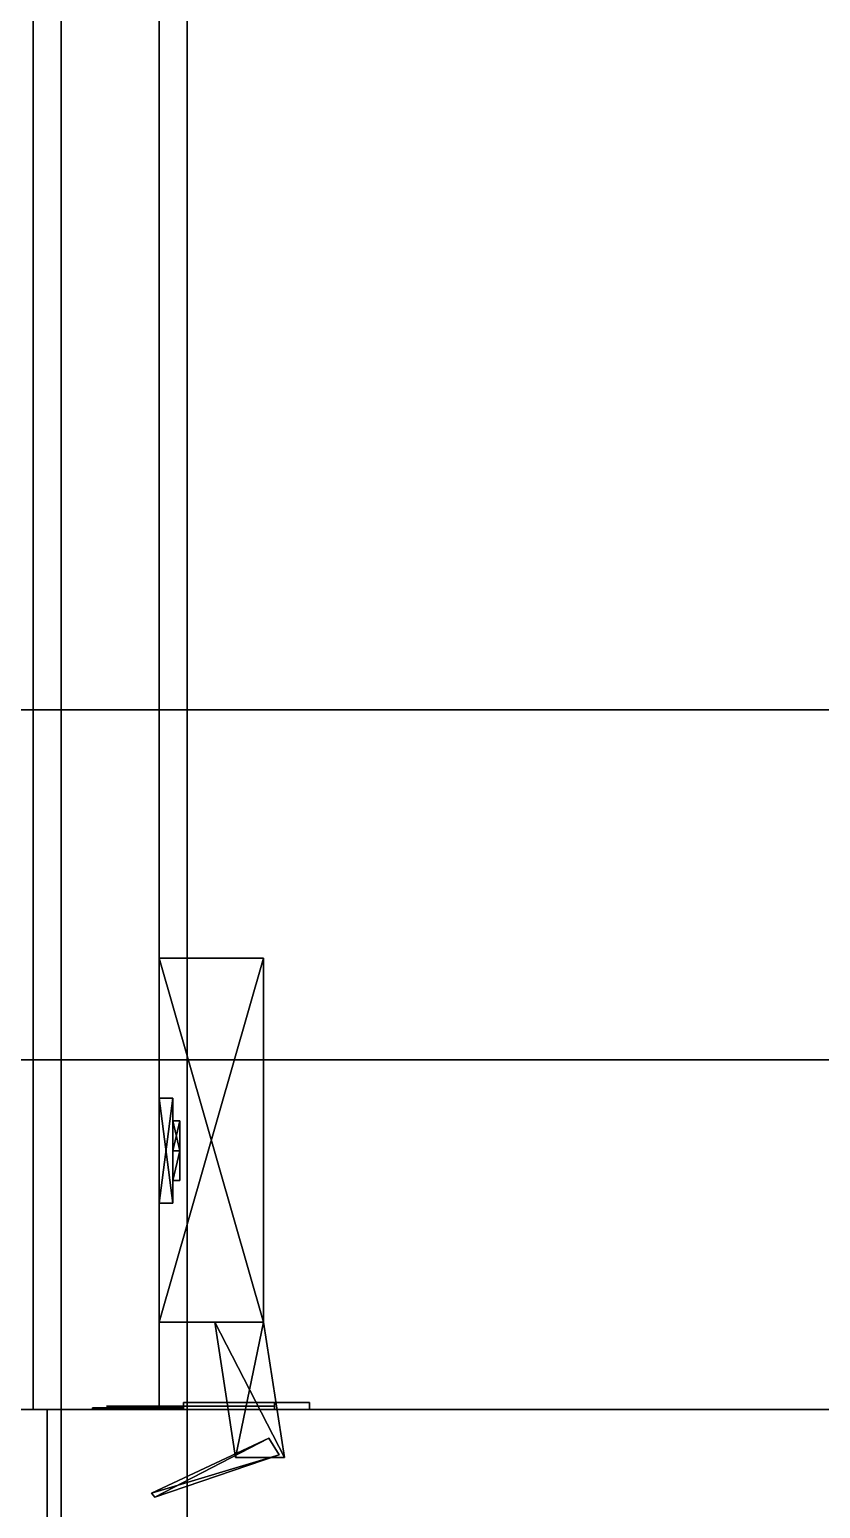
# Model space of a CAD drawing. Extents: x 0 to 5228, y -2725 to 0.
# Drawn here: x 3718 to 3831, y -514.1 to -302.8 of the extents above; entities that cross this region are included whole.
import ezdxf

# ---------------------------------------------------------------- set-up
doc = ezdxf.new("R2010")
doc.units = 0
for name, color, linetype in [('LAYER0', 7, 'CONTINUOUS'), ('LAYER1', 7, 'CONTINUOUS'), ('LAYER195', 45, 'CONTINUOUS'), ('LAYER205', 7, 'CONTINUOUS'), ('LAYER206', 7, 'CONTINUOUS'), ('LAYER208', 7, 'CONTINUOUS'), ('LAYER218', 28, 'CONTINUOUS'), ('LAYER219', 253, 'CONTINUOUS'), ('LAYER220', 28, 'CONTINUOUS'), ('LAYER221', 253, 'CONTINUOUS'), ('LAYER222', 45, 'CONTINUOUS'), ('LAYER307', 7, 'CONTINUOUS'), ('LAYER335', 7, 'CONTINUOUS'), ('LAYER336', 7, 'CONTINUOUS'), ('LAYER338', 7, 'CONTINUOUS'), ('LAYER639', 45, 'CONTINUOUS'), ('LAYER640', 7, 'CONTINUOUS'), ('LAYER723', 16, 'CONTINUOUS'), ('LAYER753', 251, 'CONTINUOUS')]:
    doc.layers.add(name, color=color, linetype=linetype)

msp = doc.modelspace()

# ---------------------------------------------------------------- linework, layer by layer
at = {"layer": 'LAYER0', "invisible_edges": 1}
for points in [[(5227.5, 0), (0, -2725.14), (0, 0), (5227.5, 0)], [(5227.5, -2725.14, 5), (0, 0, 5), (0, -2725.14, 5), (5227.5, -2725.14, 5)], [(0, 0, 5), (5227.5, -2725.14, 5), (5227.5, 0, 5), (0, 0, 5)], [(0, -2725.14), (5227.5, 0), (5227.5, -2725.14), (0, -2725.14)]]:
    msp.add_3dface(points, dxfattribs=at)
at = {"layer": 'LAYER195', "invisible_edges": 1}
for points in [[(2372.5, -150, 1575), (4391.5, -500, 1575), (4391.5, -150, 1575), (2372.5, -150, 1575)], [(4391.5, -500, 1575), (2372.5, -150, 1575), (2372.5, -500, 1575), (4391.5, -500, 1575)], [(2372.5, -500, 1557), (4391.5, -150, 1557), (4391.5, -500, 1557), (2372.5, -500, 1557)], [(4391.5, -150, 1557), (2372.5, -500, 1557), (2372.5, -150, 1557), (4391.5, -150, 1557)], [(2372.5, -500, 1557), (4391.5, -500, 1575), (2372.5, -500, 1575), (2372.5, -500, 1557)], [(4391.5, -500, 1575), (2372.5, -500, 1557), (4391.5, -500, 1557), (4391.5, -500, 1575)]]:
    msp.add_3dface(points, dxfattribs=at)
at = {"layer": 'LAYER205', "invisible_edges": 1}
for points in [[(3736.5, -150, 1956), (4372.5, -500, 1956), (4372.5, -150, 1956), (3736.5, -150, 1956)], [(4372.5, -500, 1956), (3736.5, -150, 1956), (3736.5, -500, 1956), (4372.5, -500, 1956)], [(3736.5, -150, 1956), (3736.5, -500, 1938), (3736.5, -500, 1956), (3736.5, -150, 1956)], [(3736.5, -500, 1938), (3736.5, -150, 1956), (3736.5, -150, 1938), (3736.5, -500, 1938)], [(3736.5, -500, 1938), (4372.5, -150, 1938), (4372.5, -500, 1938), (3736.5, -500, 1938)], [(4372.5, -150, 1938), (3736.5, -500, 1938), (3736.5, -150, 1938), (4372.5, -150, 1938)], [(3736.5, -500, 1938), (4372.5, -500, 1956), (3736.5, -500, 1956), (3736.5, -500, 1938)], [(4372.5, -500, 1956), (3736.5, -500, 1938), (4372.5, -500, 1938), (4372.5, -500, 1956)]]:
    msp.add_3dface(points, dxfattribs=at)
at = {"layer": 'LAYER206', "invisible_edges": 1}
for points in [[(4372.5, -150, 1576), (3736.5, -500, 1576), (3736.5, -150, 1576), (4372.5, -150, 1576)], [(3736.5, -500, 1576), (4372.5, -150, 1576), (4372.5, -500, 1576), (3736.5, -500, 1576)], [(3736.5, -150, 1594), (3736.5, -500, 1576), (3736.5, -500, 1594), (3736.5, -150, 1594)], [(3736.5, -500, 1576), (3736.5, -150, 1594), (3736.5, -150, 1576), (3736.5, -500, 1576)], [(4372.5, -500, 1594), (3736.5, -150, 1594), (3736.5, -500, 1594), (4372.5, -500, 1594)], [(3736.5, -150, 1594), (4372.5, -500, 1594), (4372.5, -150, 1594), (3736.5, -150, 1594)], [(4372.5, -500, 1594), (3736.5, -500, 1576), (4372.5, -500, 1576), (4372.5, -500, 1594)], [(3736.5, -500, 1576), (4372.5, -500, 1594), (3736.5, -500, 1594), (3736.5, -500, 1576)]]:
    msp.add_3dface(points, dxfattribs=at)
at = {"layer": 'LAYER208', "invisible_edges": 1}
for points in [[(3718.5, -150, 1575), (3736.5, -500, 1575), (3718.5, -500, 1575), (3718.5, -150, 1575)], [(3736.5, -500, 1575), (3718.5, -150, 1575), (3736.5, -150, 1575), (3736.5, -500, 1575)], [(3736.5, -150, 1957), (3718.5, -500, 1957), (3736.5, -500, 1957), (3736.5, -150, 1957)], [(3718.5, -500, 1957), (3736.5, -150, 1957), (3718.5, -150, 1957), (3718.5, -500, 1957)], [(3718.5, -500, 1957), (3718.5, -150, 1575), (3718.5, -500, 1575), (3718.5, -500, 1957)], [(3718.5, -150, 1575), (3718.5, -500, 1957), (3718.5, -150, 1957), (3718.5, -150, 1575)], [(3736.5, -150, 1957), (3736.5, -500, 1575), (3736.5, -150, 1575), (3736.5, -150, 1957)], [(3736.5, -500, 1575), (3736.5, -150, 1957), (3736.5, -500, 1957), (3736.5, -500, 1575)], [(3718.5, -500, 1957), (3736.5, -500, 1575), (3736.5, -500, 1957), (3718.5, -500, 1957)], [(3736.5, -500, 1575), (3718.5, -500, 1957), (3718.5, -500, 1575), (3736.5, -500, 1575)]]:
    msp.add_3dface(points, dxfattribs=at)
at = {"layer": 'LAYER218'}
for points, invisible_edges in [([(3727.99, -499.75, 1673.025), (3727, -499.75, 1678), (3729, -499.75, 1678), (3729, -499.75, 1672.5)], 10), ([(3727, -499.75, 1678), (3727.99, -499.75, 1682.975), (3729, -499.75, 1683.5), (3729, -499.75, 1678)], 10), ([(3730.808, -499.75, 1668.808), (3727.99, -499.75, 1673.025), (3729, -499.75, 1672.5), (3732.5, -499.75, 1672.5)], 10), ([(3727.99, -499.75, 1682.975), (3730.808, -499.75, 1687.192), (3732.5, -499.75, 1683.5), (3729, -499.75, 1683.5)], 10), ([(3729, -499.5, 1683.5), (3729, -499.5, 1672.5), (3736, -499.5, 1672.5), (3735.791, -499.5, 1683.317)], 4), ([(3735.025, -499.75, 1665.99), (3730.808, -499.75, 1668.808), (3732.5, -499.75, 1672.5), (3736, -499.75, 1672.5)], 10), ([(3730.808, -499.75, 1687.192), (3735.025, -499.75, 1690.01), (3736, -499.75, 1683.5), (3732.5, -499.75, 1683.5)], 10), ([(3740, -499.75, 1665), (3735.025, -499.75, 1665.99), (3736, -499.75, 1672.5), (3740, -499.75, 1669)], 2), ([(3735.025, -499.75, 1690.01), (3740, -499.75, 1691), (3740, -499.75, 1687), (3736, -499.75, 1683.5)], 8), ([(3735.791, -499.5, 1683.317), (3736, -499.5, 1672.5), (3740, -499.5, 1669), (3740, -499.5, 1687)], 5), ([(3758, -499, 1657), (3753, -499, 1669), (3740, -499, 1669), (3740, -499, 1657)], 1), ([(3758, -499, 1699), (3753, -499, 1687), (3740, -499, 1687), (3740, -499, 1699)], 1), ([(3740, -499.5, 1687), (3740, -499.5, 1669), (3753, -499.5, 1669), (3753, -499.5, 1687)], 1), ([(3758, -499, 1699), (3758, -499, 1657), (3753, -499, 1669), (3753, -499, 1687)], 10)]:
    msp.add_3dface(points, dxfattribs=dict(at, invisible_edges=invisible_edges))
for points in [[(3758, -499, 1657), (3740, -499, 1657), (3740, -499, 1657), (3758, -499, 1657)], [(3758, -499, 1699), (3740, -499, 1699), (3740, -499, 1699), (3758, -499, 1699)], [(3753, -499, 1669), (3753, -500, 1669), (3740, -500, 1669), (3740, -499, 1669)], [(3740, -499, 1669), (3740, -500, 1669), (3740, -500, 1657), (3740, -499, 1657)], [(3740, -499, 1657), (3740, -500, 1657), (3758, -500, 1657), (3758, -499, 1657)], [(3753, -499, 1687), (3753, -500, 1687), (3740, -500, 1687), (3740, -499, 1687)], [(3740, -499, 1687), (3740, -500, 1687), (3740, -500, 1699), (3740, -499, 1699)], [(3740, -499, 1699), (3740, -500, 1699), (3758, -500, 1699), (3758, -499, 1699)], [(3740, -500, 1669), (3740, -500, 1657), (3740, -500, 1669)], [(3740, -500, 1687), (3740, -500, 1699), (3740, -500, 1687)], [(3758, -500, 1657), (3740, -500, 1657), (3740, -500, 1699), (3758, -500, 1699)], [(3753, -499, 1669), (3753, -500, 1669), (3753, -500, 1687), (3753, -499, 1687)], [(3753, -500, 1669), (3753, -500, 1687), (3753, -500, 1669)], [(3758, -499, 1699), (3758, -500, 1699), (3758, -499, 1699)], [(3758, -500, 1657), (3758, -500, 1699), (3758, -499, 1699), (3758, -499, 1657)]]:
    msp.add_3dface(points, dxfattribs=at)
at = {"layer": 'LAYER219'}
for points in [[(3736.5, -435.5, 1671.217), (3751.421, -487.5, 1671.217), (3736.5, -487.5, 1671.217), (3736.5, -435.5, 1671.217)], [(3751.421, -435.5, 1671.217), (3751.421, -487.5, 1671.217), (3736.5, -435.5, 1671.217), (3751.421, -435.5, 1671.217)], [(3736.5, -435.5, 1684.783), (3751.421, -435.5, 1671.217), (3736.5, -435.5, 1671.217), (3736.5, -435.5, 1684.783)], [(3751.421, -435.5, 1684.783), (3751.421, -435.5, 1671.217), (3736.5, -435.5, 1684.783), (3751.421, -435.5, 1684.783)], [(3736.5, -487.5, 1684.783), (3751.421, -435.5, 1684.783), (3736.5, -435.5, 1684.783), (3736.5, -487.5, 1684.783)], [(3751.421, -487.5, 1684.783), (3751.421, -435.5, 1684.783), (3736.5, -487.5, 1684.783), (3751.421, -487.5, 1684.783)], [(3751.421, -435.5, 1671.217), (3751.421, -487.5, 1684.783), (3751.421, -487.5, 1671.217), (3751.421, -435.5, 1671.217)], [(3751.421, -435.5, 1684.783), (3751.421, -487.5, 1684.783), (3751.421, -435.5, 1671.217), (3751.421, -435.5, 1684.783)], [(3736.5, -455.5, 1704), (3736.5, -470.5, 1704), (3738.49, -470.5, 1704), (3736.5, -455.5, 1704)], [(3738.49, -455.5, 1704), (3736.5, -455.5, 1704), (3738.49, -470.5, 1704), (3738.49, -455.5, 1704)], [(3736.5, -455.5, 1652), (3736.5, -455.5, 1704), (3738.49, -455.5, 1704), (3736.5, -455.5, 1652)], [(3738.49, -455.5, 1652), (3736.5, -455.5, 1652), (3738.49, -455.5, 1704), (3738.49, -455.5, 1652)], [(3736.5, -470.5, 1652), (3736.5, -455.5, 1652), (3738.49, -455.5, 1652), (3736.5, -470.5, 1652)], [(3738.49, -470.5, 1652), (3736.5, -470.5, 1652), (3738.49, -455.5, 1652), (3738.49, -470.5, 1652)], [(3738.49, -455.5, 1704), (3738.49, -470.5, 1704), (3738.49, -470.5, 1652), (3738.49, -455.5, 1704)], [(3738.49, -455.5, 1652), (3738.49, -455.5, 1704), (3738.49, -470.5, 1652), (3738.49, -455.5, 1652)], [(3738.49, -463, 1691.291), (3739.484, -458.7573, 1696.087), (3739.484, -463, 1691.291), (3738.49, -463, 1691.291)], [(3738.49, -458.7573, 1696.087), (3739.484, -458.7573, 1696.087), (3738.49, -463, 1691.291), (3738.49, -458.7573, 1696.087)], [(3738.49, -458.7573, 1696.087), (3739.484, -463, 1700.883), (3739.484, -458.7573, 1696.087), (3738.49, -458.7573, 1696.087)], [(3738.49, -463, 1700.883), (3739.484, -463, 1700.883), (3738.49, -458.7573, 1696.087), (3738.49, -463, 1700.883)], [(3738.49, -463, 1691.291), (3738.49, -458.7573, 1696.087), (3738.49, -463, 1700.883), (3738.49, -463, 1691.291)], [(3738.49, -463, 1655.117), (3739.484, -458.7573, 1659.913), (3739.484, -463, 1655.117), (3738.49, -463, 1655.117)], [(3738.49, -458.7573, 1659.913), (3739.484, -458.7573, 1659.913), (3738.49, -463, 1655.117), (3738.49, -458.7573, 1659.913)], [(3738.49, -458.7573, 1659.913), (3739.484, -463, 1664.709), (3739.484, -458.7573, 1659.913), (3738.49, -458.7573, 1659.913)], [(3738.49, -463, 1664.709), (3739.484, -463, 1664.709), (3738.49, -458.7573, 1659.913), (3738.49, -463, 1664.709)], [(3738.49, -463, 1655.117), (3738.49, -458.7573, 1659.913), (3738.49, -463, 1664.709), (3738.49, -463, 1655.117)], [(3739.484, -467.2427, 1696.087), (3739.484, -458.7573, 1696.087), (3739.484, -463, 1700.883), (3739.484, -467.2427, 1696.087)], [(3739.484, -463, 1691.291), (3739.484, -458.7573, 1696.087), (3739.484, -467.2427, 1696.087), (3739.484, -463, 1691.291)], [(3739.484, -467.2427, 1659.913), (3739.484, -458.7573, 1659.913), (3739.484, -463, 1664.709), (3739.484, -467.2427, 1659.913)], [(3739.484, -463, 1655.117), (3739.484, -458.7573, 1659.913), (3739.484, -467.2427, 1659.913), (3739.484, -463, 1655.117)], [(3738.49, -467.2427, 1696.087), (3739.484, -463, 1691.291), (3739.484, -467.2427, 1696.087), (3738.49, -467.2427, 1696.087)], [(3738.49, -463, 1691.291), (3739.484, -463, 1691.291), (3738.49, -467.2427, 1696.087), (3738.49, -463, 1691.291)], [(3738.49, -467.2427, 1696.087), (3738.49, -463, 1691.291), (3738.49, -463, 1700.883), (3738.49, -467.2427, 1696.087)], [(3738.49, -467.2427, 1696.087), (3739.484, -463, 1700.883), (3738.49, -463, 1700.883), (3738.49, -467.2427, 1696.087)], [(3739.484, -467.2427, 1696.087), (3739.484, -463, 1700.883), (3738.49, -467.2427, 1696.087), (3739.484, -467.2427, 1696.087)], [(3738.49, -467.2427, 1659.913), (3739.484, -463, 1655.117), (3739.484, -467.2427, 1659.913), (3738.49, -467.2427, 1659.913)], [(3738.49, -463, 1655.117), (3739.484, -463, 1655.117), (3738.49, -467.2427, 1659.913), (3738.49, -463, 1655.117)], [(3738.49, -467.2427, 1659.913), (3738.49, -463, 1655.117), (3738.49, -463, 1664.709), (3738.49, -467.2427, 1659.913)], [(3738.49, -467.2427, 1659.913), (3739.484, -463, 1664.709), (3738.49, -463, 1664.709), (3738.49, -467.2427, 1659.913)], [(3739.484, -467.2427, 1659.913), (3739.484, -463, 1664.709), (3738.49, -467.2427, 1659.913), (3739.484, -467.2427, 1659.913)], [(3738.49, -470.5, 1704), (3736.5, -470.5, 1704), (3736.5, -470.5, 1652), (3738.49, -470.5, 1704)], [(3738.49, -470.5, 1652), (3738.49, -470.5, 1704), (3736.5, -470.5, 1652), (3738.49, -470.5, 1652)], [(3744.458, -487.5, 1671.217), (3754.406, -506.8652, 1671.217), (3747.442, -506.8652, 1671.217), (3744.458, -487.5, 1671.217)], [(3751.421, -487.5, 1671.217), (3754.406, -506.8652, 1671.217), (3744.458, -487.5, 1671.217), (3751.421, -487.5, 1671.217)], [(3747.442, -506.8652, 1684.783), (3751.421, -487.5, 1684.783), (3744.458, -487.5, 1684.783), (3747.442, -506.8652, 1684.783)], [(3754.406, -506.8652, 1684.783), (3751.421, -487.5, 1684.783), (3747.442, -506.8652, 1684.783), (3754.406, -506.8652, 1684.783)], [(3751.421, -487.5, 1671.217), (3754.406, -506.8652, 1684.783), (3754.406, -506.8652, 1671.217), (3751.421, -487.5, 1671.217)], [(3751.421, -487.5, 1684.783), (3754.406, -506.8652, 1684.783), (3751.421, -487.5, 1671.217), (3751.421, -487.5, 1684.783)], [(3752.192, -504.0752, 1672.348), (3735.909, -512.5, 1672.348), (3735.418, -511.9229, 1672.348), (3752.192, -504.0752, 1672.348)], [(3735.418, -511.9229, 1683.652), (3753.682, -506.4556, 1683.652), (3752.192, -504.0752, 1683.652), (3735.418, -511.9229, 1683.652)], [(3753.682, -506.4556, 1672.348), (3735.909, -512.5, 1672.348), (3752.192, -504.0752, 1672.348), (3753.682, -506.4556, 1672.348)], [(3735.909, -512.5, 1683.652), (3753.682, -506.4556, 1683.652), (3735.418, -511.9229, 1683.652), (3735.909, -512.5, 1683.652)], [(3753.682, -506.4556, 1672.348), (3735.909, -512.5, 1683.652), (3735.909, -512.5, 1672.348), (3753.682, -506.4556, 1672.348)], [(3753.682, -506.4556, 1683.652), (3735.909, -512.5, 1683.652), (3753.682, -506.4556, 1672.348), (3753.682, -506.4556, 1683.652)]]:
    msp.add_3dface(points, dxfattribs=at)
at = {"layer": 'LAYER220'}
for points, invisible_edges in [([(3727.99, -499.75, 1849.025), (3727, -499.75, 1854), (3729, -499.75, 1854), (3729, -499.75, 1848.5)], 10), ([(3727, -499.75, 1854), (3727.99, -499.75, 1858.975), (3729, -499.75, 1859.5), (3729, -499.75, 1854)], 10), ([(3730.808, -499.75, 1844.808), (3727.99, -499.75, 1849.025), (3729, -499.75, 1848.5), (3732.5, -499.75, 1848.5)], 10), ([(3727.99, -499.75, 1858.975), (3730.808, -499.75, 1863.192), (3732.5, -499.75, 1859.5), (3729, -499.75, 1859.5)], 10), ([(3729, -499.5, 1859.5), (3729, -499.5, 1848.5), (3736, -499.5, 1848.5), (3735.791, -499.5, 1859.317)], 4), ([(3735.025, -499.75, 1841.99), (3730.808, -499.75, 1844.808), (3732.5, -499.75, 1848.5), (3736, -499.75, 1848.5)], 10), ([(3730.808, -499.75, 1863.192), (3735.025, -499.75, 1866.01), (3736, -499.75, 1859.5), (3732.5, -499.75, 1859.5)], 10), ([(3740, -499.75, 1841), (3735.025, -499.75, 1841.99), (3736, -499.75, 1848.5), (3740, -499.75, 1845)], 2), ([(3735.025, -499.75, 1866.01), (3740, -499.75, 1867), (3740, -499.75, 1863), (3736, -499.75, 1859.5)], 8), ([(3735.791, -499.5, 1859.317), (3736, -499.5, 1848.5), (3740, -499.5, 1845), (3740, -499.5, 1863)], 5), ([(3758, -499, 1833), (3753, -499, 1845), (3740, -499, 1845), (3740, -499, 1833)], 1), ([(3758, -499, 1875), (3753, -499, 1863), (3740, -499, 1863), (3740, -499, 1875)], 1), ([(3740, -499.5, 1863), (3740, -499.5, 1845), (3753, -499.5, 1845), (3753, -499.5, 1863)], 1), ([(3758, -499, 1875), (3758, -499, 1833), (3753, -499, 1845), (3753, -499, 1863)], 10)]:
    msp.add_3dface(points, dxfattribs=dict(at, invisible_edges=invisible_edges))
for points in [[(3758, -499, 1833), (3740, -499, 1833), (3740, -499, 1833), (3758, -499, 1833)], [(3758, -499, 1875), (3740, -499, 1875), (3740, -499, 1875), (3758, -499, 1875)], [(3753, -499, 1845), (3753, -500, 1845), (3740, -500, 1845), (3740, -499, 1845)], [(3740, -499, 1845), (3740, -500, 1845), (3740, -500, 1833), (3740, -499, 1833)], [(3740, -499, 1833), (3740, -500, 1833), (3758, -500, 1833), (3758, -499, 1833)], [(3753, -499, 1863), (3753, -500, 1863), (3740, -500, 1863), (3740, -499, 1863)], [(3740, -499, 1863), (3740, -500, 1863), (3740, -500, 1875), (3740, -499, 1875)], [(3740, -499, 1875), (3740, -500, 1875), (3758, -500, 1875), (3758, -499, 1875)], [(3740, -500, 1845), (3740, -500, 1833), (3740, -500, 1845)], [(3740, -500, 1863), (3740, -500, 1875), (3740, -500, 1863)], [(3758, -500, 1833), (3740, -500, 1833), (3740, -500, 1875), (3758, -500, 1875)], [(3753, -499, 1845), (3753, -500, 1845), (3753, -500, 1863), (3753, -499, 1863)], [(3753, -500, 1845), (3753, -500, 1863), (3753, -500, 1845)], [(3758, -499, 1875), (3758, -500, 1875), (3758, -499, 1875)], [(3758, -500, 1833), (3758, -500, 1875), (3758, -499, 1875), (3758, -499, 1833)]]:
    msp.add_3dface(points, dxfattribs=at)
at = {"layer": 'LAYER221'}
for points in [[(3736.5, -435.5, 1847.217), (3751.421, -487.5, 1847.217), (3736.5, -487.5, 1847.217), (3736.5, -435.5, 1847.217)], [(3751.421, -435.5, 1847.217), (3751.421, -487.5, 1847.217), (3736.5, -435.5, 1847.217), (3751.421, -435.5, 1847.217)], [(3736.5, -435.5, 1860.783), (3751.421, -435.5, 1847.217), (3736.5, -435.5, 1847.217), (3736.5, -435.5, 1860.783)], [(3751.421, -435.5, 1860.783), (3751.421, -435.5, 1847.217), (3736.5, -435.5, 1860.783), (3751.421, -435.5, 1860.783)], [(3736.5, -487.5, 1860.783), (3751.421, -435.5, 1860.783), (3736.5, -435.5, 1860.783), (3736.5, -487.5, 1860.783)], [(3751.421, -487.5, 1860.783), (3751.421, -435.5, 1860.783), (3736.5, -487.5, 1860.783), (3751.421, -487.5, 1860.783)], [(3751.421, -435.5, 1847.217), (3751.421, -487.5, 1860.783), (3751.421, -487.5, 1847.217), (3751.421, -435.5, 1847.217)], [(3751.421, -435.5, 1860.783), (3751.421, -487.5, 1860.783), (3751.421, -435.5, 1847.217), (3751.421, -435.5, 1860.783)], [(3736.5, -455.5, 1880), (3736.5, -470.5, 1880), (3738.49, -470.5, 1880), (3736.5, -455.5, 1880)], [(3738.49, -455.5, 1880), (3736.5, -455.5, 1880), (3738.49, -470.5, 1880), (3738.49, -455.5, 1880)], [(3736.5, -455.5, 1828), (3736.5, -455.5, 1880), (3738.49, -455.5, 1880), (3736.5, -455.5, 1828)], [(3738.49, -455.5, 1828), (3736.5, -455.5, 1828), (3738.49, -455.5, 1880), (3738.49, -455.5, 1828)], [(3736.5, -470.5, 1828), (3736.5, -455.5, 1828), (3738.49, -455.5, 1828), (3736.5, -470.5, 1828)], [(3738.49, -470.5, 1828), (3736.5, -470.5, 1828), (3738.49, -455.5, 1828), (3738.49, -470.5, 1828)], [(3738.49, -455.5, 1880), (3738.49, -470.5, 1880), (3738.49, -470.5, 1828), (3738.49, -455.5, 1880)], [(3738.49, -455.5, 1828), (3738.49, -455.5, 1880), (3738.49, -470.5, 1828), (3738.49, -455.5, 1828)], [(3738.49, -463, 1867.291), (3739.484, -458.7573, 1872.087), (3739.484, -463, 1867.291), (3738.49, -463, 1867.291)], [(3738.49, -458.7573, 1872.087), (3739.484, -458.7573, 1872.087), (3738.49, -463, 1867.291), (3738.49, -458.7573, 1872.087)], [(3738.49, -458.7573, 1872.087), (3739.484, -463, 1876.883), (3739.484, -458.7573, 1872.087), (3738.49, -458.7573, 1872.087)], [(3738.49, -463, 1876.883), (3739.484, -463, 1876.883), (3738.49, -458.7573, 1872.087), (3738.49, -463, 1876.883)], [(3738.49, -463, 1867.291), (3738.49, -458.7573, 1872.087), (3738.49, -463, 1876.883), (3738.49, -463, 1867.291)], [(3738.49, -463, 1831.117), (3739.484, -458.7573, 1835.913), (3739.484, -463, 1831.117), (3738.49, -463, 1831.117)], [(3738.49, -458.7573, 1835.913), (3739.484, -458.7573, 1835.913), (3738.49, -463, 1831.117), (3738.49, -458.7573, 1835.913)], [(3738.49, -458.7573, 1835.913), (3739.484, -463, 1840.709), (3739.484, -458.7573, 1835.913), (3738.49, -458.7573, 1835.913)], [(3738.49, -463, 1840.709), (3739.484, -463, 1840.709), (3738.49, -458.7573, 1835.913), (3738.49, -463, 1840.709)], [(3738.49, -463, 1831.117), (3738.49, -458.7573, 1835.913), (3738.49, -463, 1840.709), (3738.49, -463, 1831.117)], [(3739.484, -467.2427, 1872.087), (3739.484, -458.7573, 1872.087), (3739.484, -463, 1876.883), (3739.484, -467.2427, 1872.087)], [(3739.484, -463, 1867.291), (3739.484, -458.7573, 1872.087), (3739.484, -467.2427, 1872.087), (3739.484, -463, 1867.291)], [(3739.484, -467.2427, 1835.913), (3739.484, -458.7573, 1835.913), (3739.484, -463, 1840.709), (3739.484, -467.2427, 1835.913)], [(3739.484, -463, 1831.117), (3739.484, -458.7573, 1835.913), (3739.484, -467.2427, 1835.913), (3739.484, -463, 1831.117)], [(3738.49, -467.2427, 1872.087), (3739.484, -463, 1867.291), (3739.484, -467.2427, 1872.087), (3738.49, -467.2427, 1872.087)], [(3738.49, -463, 1867.291), (3739.484, -463, 1867.291), (3738.49, -467.2427, 1872.087), (3738.49, -463, 1867.291)], [(3738.49, -467.2427, 1872.087), (3738.49, -463, 1867.291), (3738.49, -463, 1876.883), (3738.49, -467.2427, 1872.087)], [(3738.49, -467.2427, 1872.087), (3739.484, -463, 1876.883), (3738.49, -463, 1876.883), (3738.49, -467.2427, 1872.087)], [(3739.484, -467.2427, 1872.087), (3739.484, -463, 1876.883), (3738.49, -467.2427, 1872.087), (3739.484, -467.2427, 1872.087)], [(3738.49, -467.2427, 1835.913), (3739.484, -463, 1831.117), (3739.484, -467.2427, 1835.913), (3738.49, -467.2427, 1835.913)], [(3738.49, -463, 1831.117), (3739.484, -463, 1831.117), (3738.49, -467.2427, 1835.913), (3738.49, -463, 1831.117)], [(3738.49, -467.2427, 1835.913), (3738.49, -463, 1831.117), (3738.49, -463, 1840.709), (3738.49, -467.2427, 1835.913)], [(3738.49, -467.2427, 1835.913), (3739.484, -463, 1840.709), (3738.49, -463, 1840.709), (3738.49, -467.2427, 1835.913)], [(3739.484, -467.2427, 1835.913), (3739.484, -463, 1840.709), (3738.49, -467.2427, 1835.913), (3739.484, -467.2427, 1835.913)], [(3738.49, -470.5, 1880), (3736.5, -470.5, 1880), (3736.5, -470.5, 1828), (3738.49, -470.5, 1880)], [(3738.49, -470.5, 1828), (3738.49, -470.5, 1880), (3736.5, -470.5, 1828), (3738.49, -470.5, 1828)], [(3744.458, -487.5, 1847.217), (3754.406, -506.8652, 1847.217), (3747.442, -506.8652, 1847.217), (3744.458, -487.5, 1847.217)], [(3751.421, -487.5, 1847.217), (3754.406, -506.8652, 1847.217), (3744.458, -487.5, 1847.217), (3751.421, -487.5, 1847.217)], [(3747.442, -506.8652, 1860.783), (3751.421, -487.5, 1860.783), (3744.458, -487.5, 1860.783), (3747.442, -506.8652, 1860.783)], [(3754.406, -506.8652, 1860.783), (3751.421, -487.5, 1860.783), (3747.442, -506.8652, 1860.783), (3754.406, -506.8652, 1860.783)], [(3751.421, -487.5, 1847.217), (3754.406, -506.8652, 1860.783), (3754.406, -506.8652, 1847.217), (3751.421, -487.5, 1847.217)], [(3751.421, -487.5, 1860.783), (3754.406, -506.8652, 1860.783), (3751.421, -487.5, 1847.217), (3751.421, -487.5, 1860.783)], [(3752.192, -504.0752, 1848.348), (3735.909, -512.5, 1848.348), (3735.418, -511.9229, 1848.348), (3752.192, -504.0752, 1848.348)], [(3735.418, -511.9229, 1859.652), (3753.682, -506.4556, 1859.652), (3752.192, -504.0752, 1859.652), (3735.418, -511.9229, 1859.652)], [(3753.682, -506.4556, 1848.348), (3735.909, -512.5, 1848.348), (3752.192, -504.0752, 1848.348), (3753.682, -506.4556, 1848.348)], [(3735.909, -512.5, 1859.652), (3753.682, -506.4556, 1859.652), (3735.418, -511.9229, 1859.652), (3735.909, -512.5, 1859.652)], [(3753.682, -506.4556, 1848.348), (3735.909, -512.5, 1859.652), (3735.909, -512.5, 1848.348), (3753.682, -506.4556, 1848.348)], [(3753.682, -506.4556, 1859.652), (3735.909, -512.5, 1859.652), (3753.682, -506.4556, 1848.348), (3753.682, -506.4556, 1859.652)]]:
    msp.add_3dface(points, dxfattribs=at)
at = {"layer": 'LAYER222', "invisible_edges": 1}
for points in [[(4053, -500, 1550), (3720.5, -500, 1954), (4053, -500, 1954), (4053, -500, 1550)], [(3720.5, -500, 1954), (4053, -500, 1550), (3720.5, -500, 1550), (3720.5, -500, 1954)], [(4053, -500, 1550), (3720.5, -518, 1550), (3720.5, -500, 1550), (4053, -500, 1550)], [(3720.5, -518, 1550), (4053, -500, 1550), (4053, -518, 1550), (3720.5, -518, 1550)], [(3720.5, -518, 1550), (3720.5, -500, 1954), (3720.5, -500, 1550), (3720.5, -518, 1550)], [(3720.5, -500, 1954), (3720.5, -518, 1550), (3720.5, -518, 1954), (3720.5, -500, 1954)], [(4053, -518, 1954), (3720.5, -500, 1954), (3720.5, -518, 1954), (4053, -518, 1954)], [(3720.5, -500, 1954), (4053, -518, 1954), (4053, -500, 1954), (3720.5, -500, 1954)]]:
    msp.add_3dface(points, dxfattribs=at)
at = {"layer": 'LAYER307', "invisible_edges": 1}
for points in [[(3704.5, -150, 1993), (3722.5, -730, 1993), (3704.5, -730, 1993), (3704.5, -150, 1993)], [(3722.5, -730, 1993), (3704.5, -150, 1993), (3722.5, -150, 1993), (3722.5, -730, 1993)], [(3722.5, -150, 2475), (3704.5, -730, 2475), (3722.5, -730, 2475), (3722.5, -150, 2475)], [(3704.5, -730, 2475), (3722.5, -150, 2475), (3704.5, -150, 2475), (3704.5, -730, 2475)], [(3722.5, -730, 1993), (3722.5, -150, 2475), (3722.5, -730, 2475), (3722.5, -730, 1993)], [(3722.5, -150, 2475), (3722.5, -730, 1993), (3722.5, -150, 1993), (3722.5, -150, 2475)]]:
    msp.add_3dface(points, dxfattribs=at)
at = {"layer": 'LAYER335', "invisible_edges": 1}
for points in [[(3740.5, -150, 2474), (4388.5, -730, 2474), (4388.5, -150, 2474), (3740.5, -150, 2474)], [(4388.5, -730, 2474), (3740.5, -150, 2474), (3740.5, -730, 2474), (4388.5, -730, 2474)], [(3740.5, -150, 2474), (3740.5, -730, 2456), (3740.5, -730, 2474), (3740.5, -150, 2474)], [(3740.5, -730, 2456), (3740.5, -150, 2474), (3740.5, -150, 2456), (3740.5, -730, 2456)], [(3740.5, -730, 2456), (4388.5, -150, 2456), (4388.5, -730, 2456), (3740.5, -730, 2456)], [(4388.5, -150, 2456), (3740.5, -730, 2456), (3740.5, -150, 2456), (4388.5, -150, 2456)]]:
    msp.add_3dface(points, dxfattribs=at)
at = {"layer": 'LAYER336', "invisible_edges": 1}
for points in [[(4388.5, -150, 1994), (3740.5, -730, 1994), (3740.5, -150, 1994), (4388.5, -150, 1994)], [(3740.5, -730, 1994), (4388.5, -150, 1994), (4388.5, -730, 1994), (3740.5, -730, 1994)], [(3740.5, -150, 2012), (3740.5, -730, 1994), (3740.5, -730, 2012), (3740.5, -150, 2012)], [(3740.5, -730, 1994), (3740.5, -150, 2012), (3740.5, -150, 1994), (3740.5, -730, 1994)], [(4388.5, -730, 2012), (3740.5, -150, 2012), (3740.5, -730, 2012), (4388.5, -730, 2012)], [(3740.5, -150, 2012), (4388.5, -730, 2012), (4388.5, -150, 2012), (3740.5, -150, 2012)]]:
    msp.add_3dface(points, dxfattribs=at)
at = {"layer": 'LAYER338', "invisible_edges": 1}
for points in [[(3722.5, -150, 1993), (3740.5, -730, 1993), (3722.5, -730, 1993), (3722.5, -150, 1993)], [(3740.5, -730, 1993), (3722.5, -150, 1993), (3740.5, -150, 1993), (3740.5, -730, 1993)], [(3740.5, -150, 2475), (3722.5, -730, 2475), (3740.5, -730, 2475), (3740.5, -150, 2475)], [(3722.5, -730, 2475), (3740.5, -150, 2475), (3722.5, -150, 2475), (3722.5, -730, 2475)], [(3722.5, -730, 2475), (3722.5, -150, 1993), (3722.5, -730, 1993), (3722.5, -730, 2475)], [(3722.5, -150, 1993), (3722.5, -730, 2475), (3722.5, -150, 2475), (3722.5, -150, 1993)], [(3740.5, -150, 2475), (3740.5, -730, 1993), (3740.5, -150, 1993), (3740.5, -150, 2475)], [(3740.5, -730, 1993), (3740.5, -150, 2475), (3740.5, -730, 2475), (3740.5, -730, 1993)]]:
    msp.add_3dface(points, dxfattribs=at)
at = {"layer": 'LAYER639', "invisible_edges": 1}
for points in [[(4427.5, -400, 1957), (2372.5, -500, 1957), (2372.5, -400, 1957), (4427.5, -400, 1957)], [(2372.5, -500, 1957), (4427.5, -400, 1957), (4427.5, -500, 1957), (2372.5, -500, 1957)], [(2372.5, -400, 1975), (4427.5, -400, 1957), (2372.5, -400, 1957), (2372.5, -400, 1975)], [(4427.5, -400, 1957), (2372.5, -400, 1975), (4427.5, -400, 1975), (4427.5, -400, 1957)], [(4427.5, -500, 1975), (2372.5, -400, 1975), (2372.5, -500, 1975), (4427.5, -500, 1975)], [(2372.5, -400, 1975), (4427.5, -500, 1975), (4427.5, -400, 1975), (2372.5, -400, 1975)], [(4427.5, -500, 1975), (2372.5, -500, 1957), (4427.5, -500, 1957), (4427.5, -500, 1975)], [(2372.5, -500, 1957), (4427.5, -500, 1975), (2372.5, -500, 1975), (2372.5, -500, 1957)]]:
    msp.add_3dface(points, dxfattribs=at)
at = {"layer": 'LAYER640'}
for points, invisible_edges in [([(3213.51, -300.0601, 885), (4409.5, -153.1201, 885), (3232.06, -305.5, 885), (3213.51, -300.0601, 885)], 3), ([(3232.06, -305.5, 925), (4409.5, -153.1201, 925), (3213.51, -300.0601, 925), (3232.06, -305.5, 925)], 3), ([(3232.06, -305.5, 885), (4409.5, -153.1201, 885), (4409.5, -753.1201, 885), (3232.06, -305.5, 885)], 5), ([(4409.5, -153.1201, 925), (3232.06, -305.5, 925), (4409.5, -753.1201, 925), (4409.5, -153.1201, 925)], 3), ([(3232.06, -305.5, 885), (4409.5, -753.1201, 885), (3249.29, -313.0801, 885), (3232.06, -305.5, 885)], 3), ([(4409.5, -753.1201, 925), (3232.06, -305.5, 925), (3249.29, -313.0801, 925), (4409.5, -753.1201, 925)], 5), ([(3249.29, -313.0801, 885), (4409.5, -753.1201, 885), (3264.54, -322.3101, 885), (3249.29, -313.0801, 885)], 3), ([(4409.5, -753.1201, 925), (3249.29, -313.0801, 925), (3264.54, -322.3101, 925), (4409.5, -753.1201, 925)], 5), ([(3264.54, -322.3101, 885), (4409.5, -753.1201, 885), (3277.46, -333.1899, 885), (3264.54, -322.3101, 885)], 3), ([(4409.5, -753.1201, 925), (3264.54, -322.3101, 925), (3277.46, -333.1899, 925), (4409.5, -753.1201, 925)], 5), ([(3277.46, -333.1899, 885), (4409.5, -753.1201, 885), (3288.06, -345.5, 885), (3277.46, -333.1899, 885)], 3), ([(4409.5, -753.1201, 925), (3277.46, -333.1899, 925), (3288.06, -345.5, 925), (4409.5, -753.1201, 925)], 5), ([(3288.06, -345.5, 885), (4409.5, -753.1201, 885), (3295.68, -358.75, 885), (3288.06, -345.5, 885)], 3), ([(4409.5, -753.1201, 925), (3288.06, -345.5, 925), (3295.68, -358.75, 925), (4409.5, -753.1201, 925)], 5), ([(3295.68, -358.75, 885), (4409.5, -753.1201, 885), (3300.32, -372.7202, 885), (3295.68, -358.75, 885)], 3), ([(4409.5, -753.1201, 925), (3295.68, -358.75, 925), (3300.32, -372.7202, 925), (4409.5, -753.1201, 925)], 5), ([(3300.32, -372.7202, 885), (4409.5, -753.1201, 885), (3301.98, -386.9199, 885), (3300.32, -372.7202, 885)], 3), ([(4409.5, -753.1201, 925), (3300.32, -372.7202, 925), (3301.98, -386.9199, 925), (4409.5, -753.1201, 925)], 5), ([(3301.98, -386.9199, 885), (4409.5, -753.1201, 885), (3300.32, -563.4702, 885), (3301.98, -386.9199, 885)], 3), ([(4409.5, -753.1201, 925), (3301.98, -386.9199, 925), (3300.32, -563.4702, 925), (4409.5, -753.1201, 925)], 5)]:
    msp.add_3dface(points, dxfattribs=dict(at, invisible_edges=invisible_edges))
at = {"layer": 'LAYER723', "invisible_edges": 1}
for points in [[(3989.5, -150, 5), (3391.5, -760, 5), (3391.5, -150, 5), (3989.5, -150, 5)], [(3391.5, -760, 5), (3989.5, -150, 5), (3989.5, -760, 5), (3391.5, -760, 5)], [(3989.5, -760, 850), (3391.5, -150, 850), (3391.5, -760, 850), (3989.5, -760, 850)], [(3391.5, -150, 850), (3989.5, -760, 850), (3989.5, -150, 850), (3391.5, -150, 850)]]:
    msp.add_3dface(points, dxfattribs=at)
at = {"layer": 'LAYER753', "invisible_edges": 1}
for points in [[(4409.5, -450, 1975), (2354.5, -730, 1975), (2354.5, -450, 1975), (4409.5, -450, 1975)], [(2354.5, -730, 1975), (4409.5, -450, 1975), (4409.5, -730, 1975), (2354.5, -730, 1975)], [(2354.5, -450, 1993), (4409.5, -450, 1975), (2354.5, -450, 1975), (2354.5, -450, 1993)], [(4409.5, -450, 1975), (2354.5, -450, 1993), (4409.5, -450, 1993), (4409.5, -450, 1975)], [(4409.5, -730, 1993), (2354.5, -450, 1993), (2354.5, -730, 1993), (4409.5, -730, 1993)], [(2354.5, -450, 1993), (4409.5, -730, 1993), (4409.5, -450, 1993), (2354.5, -450, 1993)]]:
    msp.add_3dface(points, dxfattribs=at)

# ---------------------------------------------------------------- meshes
at = {"layer": 'LAYER1'}
mesh = msp.add_polymesh((6, 2), dxfattribs=at)
for k, corner in enumerate([(4927.5, -150, 2523), (977.5, -150, 2523), (4927.5, -330, 2523), (4927.5, -150, 2523), (5077.5, -330, 2523), (4927.5, -330, 2523), (5077.5, -2165, 2523), (5077.5, -330, 2523), (2281.5, -2165, 2523), (5077.5, -2165, 2523), (2281.5, -2315, 2523), (5227.5, -2315, 2523)]):
    mesh.set_mesh_vertex(divmod(k, 2), corner)
at = {"layer": 'LAYER218'}
mesh = msp.add_polymesh((2, 9), dxfattribs=at)
for k, corner in enumerate([(3740, -499.75, 1665), (3735.025, -499.75, 1665.99), (3730.808, -499.75, 1668.808), (3727.99, -499.75, 1673.025), (3727, -499.75, 1678), (3727.99, -499.75, 1682.975), (3730.808, -499.75, 1687.192), (3735.025, -499.75, 1690.01), (3740, -499.75, 1691), (3740, -500, 1665), (3735.025, -500, 1665.99), (3730.808, -500, 1668.808), (3727.99, -500, 1673.025), (3727, -500, 1678), (3727.99, -500, 1682.975), (3730.808, -500, 1687.192), (3735.025, -500, 1690.01), (3740, -500, 1691)]):
    mesh.set_mesh_vertex(divmod(k, 9), corner)
at = {"layer": 'LAYER220'}
mesh = msp.add_polymesh((2, 9), dxfattribs=at)
for k, corner in enumerate([(3740, -499.75, 1841), (3735.025, -499.75, 1841.99), (3730.808, -499.75, 1844.808), (3727.99, -499.75, 1849.025), (3727, -499.75, 1854), (3727.99, -499.75, 1858.975), (3730.808, -499.75, 1863.192), (3735.025, -499.75, 1866.01), (3740, -499.75, 1867), (3740, -500, 1841), (3735.025, -500, 1841.99), (3730.808, -500, 1844.808), (3727.99, -500, 1849.025), (3727, -500, 1854), (3727.99, -500, 1858.975), (3730.808, -500, 1863.192), (3735.025, -500, 1866.01), (3740, -500, 1867)]):
    mesh.set_mesh_vertex(divmod(k, 9), corner)

doc.saveas('drawing.dxf')
